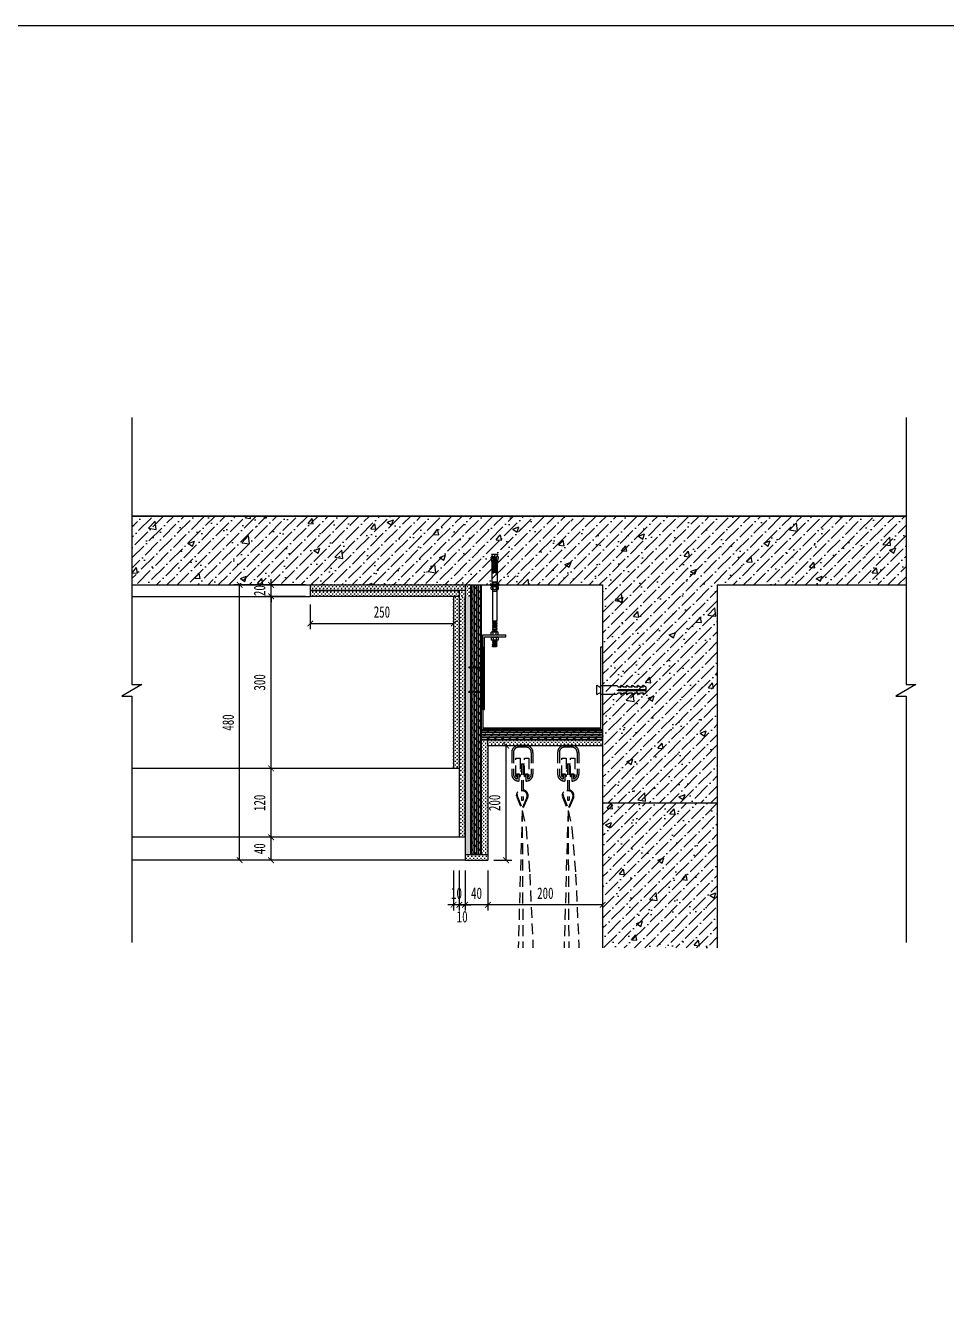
# Model space of a CAD drawing. Header units: millimetres. Extents: x 413534 to 445094, y -245300 to -235817.
# Drawn here: x 419525 to 421132, y -238028 to -235817 of the extents above; entities that cross this region are included whole.
import ezdxf

# ---------------------------------------------------------------- set-up
doc = ezdxf.new("R2010")
doc.units = ezdxf.units.MM
doc.header["$LTSCALE"] = 150
doc.header["$MEASUREMENT"] = 0
doc.linetypes.add('DASHED', pattern=[19.05, 12.7, -6.35])
doc.linetypes.add('DASHEDX2', pattern=[38.1, 25.4, -12.7])
doc.layers.get('Defpoints').update_dxf_attribs({"color": 6})
for name, color, linetype in [('0-bh(填充)', 251, 'Continuous'), ('4-Fine(立面细线)', 251, 'Continuous'), ('4-Norm(立面正常)', 134, 'Continuous'), ('D-节点填充', 250, 'Continuous'), ('D-造型细线', 146, 'Continuous'), ('E-楼板、墙体', 6, 'Continuous'), ('E-立面填充', 250, 'Continuous'), ('E-立面活动家具', 22, 'DASHED'), ('E-立面轮廓线', 4, 'Continuous'), ('E-立面造型线', 3, 'Continuous'), ('E-顶面轮廓线', 4, 'Continuous')]:
    doc.layers.add(name, color=color, linetype=linetype)
doc.layers.add('DEFPOINTS(视图框)', color=250, linetype='Continuous', plot=False)
doc.styles.add('DIM', font='', dxfattribs={"width": 0.7})
doc.styles.get('DIM').set_extended_font_data('SimSun')
doc.dimstyles.new('10', dxfattribs={"dimscale": 10, "dimtxt": 2, "dimasz": 1, "dimexe": 1, "dimexo": 1, "dimgap": 1, "dimtad": 1, "dimdec": 0, "dimzin": 0, "dimdsep": 46, "dimtxsty": 'DIM', "dimblk": 'ARCHTICK', "dimcen": 0, "dimclrd": 5, "dimclre": 5, "dimclrt": 35, "dimadec": 0, "dimazin": 0, "dimtfac": 0.5, "dimtdec": 0, "dimtix": 1, "dimtmove": 2, "dimatfit": 2, "dimldrblk": 'A', "dimfxl": 0, "dimtolj": 1, "dimtzin": 0, "dimlwd": -1, "dimlwe": -1, "dimarcsym": 0})

# ---------------------------------------------------------------- blocks, each defined once
blk = doc.blocks.new('BZ')
at = {"layer": 'E-立面造型线', "color": 146}
for p, q in [((0, 915.2), (0, 449.8)), ((17.3, 449.8), (-17.7, 429.2)), ((0, 449.8), (17.3, 449.8)), ((-17.7, 429.2), (0, 429.2)), ((0, 429.2), (0, 0))]:
    blk.add_line(p, q, dxfattribs=at)
blk = doc.blocks.new('*U90')
at = {"layer": 'D-节点填充'}
h = blk.add_hatch(dxfattribs=at)
h.set_pattern_fill('CORK', color=256, scale=25)
h.set_pattern_definition([(360, (365.228, 9), (8e-16, 3.125), []), (135, (366.7905, 7.4375), (-6.25, -6.25), [4.41942, -4.41942]), (135, (367.572, 7.4375), (-6.25, -6.25), [4.41942, -4.41942]), (135, (368.353, 7.4375), (-6.25, -6.25), [4.41942, -4.41942])])
h.paths.add_polyline_path([(0, 18), (0, 0), (470, 0), (470, 18)])
blk.add_lwpolyline([(0, 18), (0, 0), (470, 0), (470, 18)], close=True)
blk = doc.blocks.new('dfgd')
at = {"layer": '0-bh(填充)', "color": 250}
for p, q in [((-12335.2, 1683.4), (-12333.4, 1684)), ((-12335.2, 1682.3), (-12333.5, 1682.9)), ((-12335.2, 1681.1), (-12333.5, 1681.7)), ((-12335.2, 1679.9), (-12333.5, 1680.5)), ((-12335.1, 1685.7), (-12333.6, 1686.3)), ((-12335.1, 1684.6), (-12333.5, 1685.2)), ((-12335, 1686.8), (-12333.7, 1687.3)), ((-12334.9, 1687.9), (-12333.8, 1688.3)), ((-12334.9, 1683), (-12333.7, 1683.4)), ((-12334.9, 1681.8), (-12333.8, 1682.2)), ((-12334.9, 1680.6), (-12333.8, 1681)), ((-12334.8, 1688.9), (-12333.9, 1689.3)), ((-12334.8, 1686.4), (-12333.8, 1686.7)), ((-12334.8, 1685.3), (-12333.8, 1685.6)), ((-12334.8, 1684.1), (-12333.8, 1684.5)), ((-12334.7, 1688.5), (-12334, 1688.7)), ((-12334.7, 1687.4), (-12333.9, 1687.7)), ((-12335.2, 1678.8), (-12333.5, 1679.4)), ((-12335.2, 1677.5), (-12333.7, 1678)), ((-12335.1, 1673.4), (-12333.7, 1673.9)), ((-12335, 1676.9), (-12334, 1677.3)), ((-12335, 1675.8), (-12333.7, 1676.2)), ((-12335, 1674.6), (-12333.7, 1675)), ((-12335, 1672.3), (-12333.7, 1672.7)), ((-12334.9, 1679.4), (-12333.8, 1679.8)), ((-12334.9, 1678.3), (-12333.8, 1678.7)), ((-12334.9, 1676.4), (-12333.7, 1676.8)), ((-12334.9, 1675.2), (-12333.7, 1675.6)), ((-12334.9, 1674.1), (-12333.7, 1674.5)), ((-12334.9, 1672.9), (-12333.7, 1673.3)), ((-12334.3, 1671.9), (-12333.7, 1672.2))]:
    blk.add_line(p, q, dxfattribs=at)
at = {"layer": '4-Fine(立面细线)', "color": 251}
for p, q in [((-12335.2, 1671.6), (-12333.4, 1671.6)), ((-12333.4, 1671.6), (-12335.2, 1671.6)), ((-12333.4, 1671.6), (-12332.6, 1670.7))]:
    blk.add_line(p, q, dxfattribs=at)
for points in [[(-12335.2, 1684.6), (-12335.2, 1684.6), (-12334.9, 1685.3), (-12335.2, 1685.7), (-12334.9, 1686.4), (-12335.2, 1686.9), (-12334.9, 1687.6), (-12335.2, 1688.1), (-12334.9, 1688.8), (-12335.2, 1689.3), (-12334.8, 1689.9), (-12335.1, 1690.4), (-12334.8, 1691.1), (-12335, 1691.5), (-12334.8, 1692.2), (-12334.9, 1692.6), (-12334.7, 1693.2), (-12334.9, 1693.7), (-12334.6, 1694.3), (-12334.8, 1694.8), (-12334.3, 1695.7), (-12333.9, 1695.1), (-12334, 1694.6), (-12333.8, 1694.1), (-12333.9, 1693.5), (-12333.7, 1693.1), (-12333.8, 1692.5), (-12333.6, 1692.1), (-12333.8, 1691.5), (-12333.5, 1691), (-12333.8, 1690.3), (-12333.4, 1689.9), (-12333.7, 1689.2), (-12333.4, 1688.7), (-12333.7, 1688), (-12333.4, 1687.5), (-12333.7, 1686.8), (-12333.4, 1686.4), (-12333.7, 1685.7), (-12333.4, 1685.2), (-12333.7, 1684.5)], [(-12335.2, 1684.6), (-12334.8, 1684.1), (-12335.2, 1683.5)], [(-12335.2, 1683.4), (-12334.9, 1683), (-12335.2, 1682.3), (-12334.9, 1681.8), (-12335.2, 1681.1)], [(-12335.2, 1681.1), (-12334.9, 1680.6), (-12335.2, 1679.9), (-12334.9, 1679.4), (-12335.2, 1678.8)], [(-12333.7, 1683.4), (-12333.5, 1682.9), (-12333.8, 1682.2), (-12333.5, 1681.7), (-12333.8, 1681)], [(-12333.8, 1681), (-12333.5, 1680.5), (-12333.8, 1679.9), (-12333.5, 1679.4), (-12333.8, 1678.7)], [(-12333.7, 1684.5), (-12333.4, 1684), (-12333.7, 1683.4)], [(-12333.4, 1671.6), (-12333.4, 1671.6), (-12332.6, 1670.7), (-12336.1, 1670.7), (-12335.2, 1671.6)], [(-12335.2, 1678.8), (-12335, 1678.3), (-12335.3, 1677.6), (-12335, 1677.1), (-12335.3, 1676.4)], [(-12335.3, 1674.1), (-12335, 1674.8), (-12335.3, 1675.2), (-12335, 1675.9), (-12335.3, 1676.4)], [(-12335.3, 1674.1), (-12335, 1673.6), (-12335.3, 1672.9), (-12335, 1672.4), (-12335.2, 1671.9), (-12335.2, 1671.6)], [(-12333.8, 1678.7), (-12333.5, 1678.2), (-12333.8, 1677.5), (-12333.5, 1677), (-12333.8, 1676.3)], [(-12333.8, 1676.3), (-12333.5, 1675.8), (-12333.8, 1675.2), (-12333.5, 1674.7), (-12333.8, 1674)], [(-12333.8, 1674), (-12333.5, 1673.5), (-12333.8, 1672.8), (-12333.5, 1672.3), (-12333.4, 1672)], [(-12333.4, 1671.6), (-12333.4, 1672)]]:
    blk.add_lwpolyline(points, dxfattribs=at)
blk = doc.blocks.new('g434t')
at = {"layer": '4-Fine(立面细线)', "color": 251, "linetype": 'DASHEDX2', "ltscale": 0.02}
for p, q in [((2366.1, 1133.6), (2366.1, 1119.6)), ((2366.1, 1133.6), (2371.1, 1130.6)), ((2371.1, 1134.6), (2371.1, 1130.6)), ((2441.5, 1134.6), (2436.8, 1134.6)), ((2366.1, 1119.6), (2371.1, 1122.6)), ((2406.1, 1130.6), (2371.1, 1130.6)), ((2406.1, 1128.6), (2371.1, 1128.6)), ((2371.1, 1128.6), (2371.1, 1124.6)), ((2371.1, 1124.6), (2406.1, 1124.6)), ((2371.1, 1122.6), (2406.1, 1122.6)), ((2371.1, 1122.6), (2371.1, 1118.6)), ((2426.1, 1132.6), (2381.1, 1132.6)), ((2381.1, 1120.6), (2426.1, 1120.6)), ((2406.1, 1128.6), (2406.1, 1130.6)), ((2406.1, 1122.6), (2406.1, 1124.6)), ((2426.1, 1120.6), (2426.1, 1132.6)), ((2436.1, 1132.6), (2435.1, 1132)), ((2436.1, 1120.6), (2435.1, 1121.2)), ((2441.4, 1130.6), (2436.8, 1130.6)), ((2436.8, 1122.6), (2441.5, 1122.6)), ((2441.4, 1118.6), (2436.8, 1118.6)), ((2442.1, 1132.6), (2443.1, 1131.6)), ((2442.1, 1120.6), (2443.1, 1121.6)), ((2446.1, 1131.6), (2443.1, 1131.6)), ((2443.1, 1131.6), (2443.1, 1121.6)), ((2443.1, 1121.6), (2446.1, 1121.6)), ((2447.1, 1130.6), (2446.1, 1131.6)), ((2446.1, 1121.6), (2446.1, 1131.6)), ((2447.1, 1122.6), (2446.1, 1121.6)), ((2447.1, 1130.6), (2447.1, 1122.6))]:
    blk.add_line(p, q, dxfattribs=at)
for points in [[(2431.1, 1116.6), (2433.1, 1116.6), (2433.1, 1136.6), (2431.1, 1136.6)], [(2431.1, 1121.6), (2431.1, 1131.6), (2426.1, 1131.6), (2426.1, 1121.6)], [(2433.1, 1120.6), (2435.1, 1120.6), (2435.1, 1132.6), (2433.1, 1132.6)]]:
    blk.add_lwpolyline(points, close=True, dxfattribs=at)
for centre, radius, start, end in [((2405.9, 1282.3), 151.7, 256.7643, 260.6158), ((2439.5, 1132.7), 3.34, 144.3427, 217.9547), ((2438.8, 1132.7), 3.34, 322.0453, 35.6573), ((2405.9, 970.9), 151.7, 99.3842, 103.2357), ((2448.4, 1126.5), 12.2, 160.3368, 198.504), ((2439.5, 1120.7), 3.34, 144.3427, 217.9547), ((2429.9, 1126.5), 12.2, 341.496, 19.6632), ((2438.8, 1120.7), 3.34, 322.0453, 35.6573)]:
    blk.add_arc(centre, radius, start, end, dxfattribs=at)
blk = doc.blocks.new('SDSDGG')
at = {"color": 134}
blk.add_line((157317, -129996.9), (157325, -129996.9), dxfattribs=at)
blk.add_lwpolyline([(157300.3, -130151.3), (157303.3, -130151.3), (157303.3, -130024.3), (157340.3, -130024.3)], dxfattribs=at)
at = {"layer": '4-Fine(立面细线)', "color": 134}
for p, q in [((157327, -130016.3), (157315, -130016.3)), ((157315, -130021.3), (157315, -130016.3)), ((157327, -130021.3), (157327, -130016.3)), ((157315, -130025.3), (157315, -130030.3)), ((157327, -130025.3), (157327, -130030.3))]:
    blk.add_line(p, q, dxfattribs=at)
at = {"layer": '4-Fine(立面细线)', "color": 251}
for p, q in [((157317.5, -129996.9), (157317, -129997)), ((157325, -129999), (157317, -129999.6)), ((157325, -130001.6), (157317, -130002.3)), ((157325, -130004.3), (157317, -130005)), ((157318.5, -130004.8), (157317, -130005)), ((157325, -130007), (157317, -130007.6)), ((157325, -130009.6), (157317, -130010.3)), ((157325, -130012.3), (157317, -130013)), ((157325, -130015), (157317, -130015.6)), ((157317.6, -129998.2), (157324.3, -129997.7)), ((157317.6, -130000.9), (157324.3, -130000.4)), ((157317.6, -130003.6), (157324.3, -130003)), ((157317.6, -130006.2), (157324.3, -130005.7)), ((157317.6, -130008.9), (157324.3, -130008.4)), ((157317.6, -130011.6), (157324.3, -130011)), ((157317.6, -130014.2), (157324.3, -130013.7)), ((157318.5, -130030.3), (157317, -130030.4)), ((157325, -130032.4), (157317, -130033.1)), ((157325, -130035.1), (157317, -130035.7)), ((157325, -130037.7), (157317, -130038.4)), ((157325, -130040.4), (157317, -130041.1)), ((157317.6, -130031.7), (157324.3, -130031.1)), ((157317.6, -130034.4), (157324.3, -130033.8)), ((157317.6, -130037), (157324.3, -130036.5)), ((157317.6, -130039.7), (157324.3, -130039.1))]:
    blk.add_line(p, q, dxfattribs=at)
at = {"layer": '4-Norm(立面正常)', "color": 134}
for p, q in [((157317, -129933), (157317, -129996.9)), ((157325, -129933), (157325, -129996.9)), ((157318.5, -130021.3), (157318.5, -130016.3)), ((157323.5, -130021.3), (157323.5, -130016.3)), ((157300.3, -130151.3), (157300.3, -130021.3)), ((157300.3, -130021.3), (157340.3, -130021.3)), ((157314, -130025.3), (157314, -130024.3)), ((157314, -130025.3), (157328, -130025.3)), ((157327, -130030.3), (157315, -130030.3)), ((157318.5, -130025.3), (157318.5, -130030.3)), ((157323.5, -130025.3), (157323.5, -130030.3)), ((157328, -130025.3), (157328, -130024.3)), ((157340.3, -130024.3), (157340.3, -130021.3)), ((157324.4, -130041.7), (157317.3, -130041.7))]:
    blk.add_line(p, q, dxfattribs=at)
for points in [[(157317, -129996.9), (157317, -129997), (157317.6, -129998.2), (157317, -129999.6), (157317.6, -130000.9), (157317, -130002.3), (157317.6, -130003.6), (157317, -130005), (157317.6, -130006.2), (157317, -130007.6), (157317.6, -130008.9), (157317, -130010.3), (157317.6, -130011.6), (157317, -130013), (157317.6, -130014.2), (157317, -130015.6), (157317.3, -130016.3)], [(157324.7, -129996.9), (157324.3, -129997.7), (157325, -129999), (157324.3, -130000.4), (157325, -130001.6), (157324.3, -130003), (157325, -130004.3), (157324.3, -130005.7), (157325, -130007), (157324.3, -130008.4), (157325, -130009.6), (157324.3, -130011), (157325, -130012.3), (157324.3, -130013.7), (157325, -130015), (157324.4, -130016.3)], [(157317, -130030.3), (157317, -130030.4), (157317.6, -130031.7), (157317, -130033.1), (157317.6, -130034.4), (157317, -130035.7), (157317.6, -130037), (157317, -130038.4), (157317.6, -130039.7), (157317, -130041.1), (157317.3, -130041.7)], [(157317.3, -130041.7), (157317, -130041.1), (157317.6, -130039.7), (157317, -130038.4), (157317.3, -130037.7)], [(157324.7, -130030.3), (157324.3, -130031.1), (157325, -130032.4), (157324.3, -130033.8), (157325, -130035.1), (157324.3, -130036.5), (157325, -130037.7), (157324.3, -130039.1), (157325, -130040.4), (157324.4, -130041.7)], [(157325, -130037.7), (157324.3, -130039.1), (157325, -130040.4), (157324.4, -130041.7)]]:
    blk.add_lwpolyline(points, dxfattribs=at)
at = {"layer": '4-Fine(立面细线)', "color": 1, "xscale": 0.8, "yscale": 0.8, "zscale": 0.8, "rotation": 270}
blk.add_blockref('g434t', (156419.7, -127988.1), dxfattribs=at)
blk = doc.blocks.new('A$C43B65ECE')
at = {"layer": '4-Fine(立面细线)', "color": 251}
for p, q in [((0, 13.1), (0, 2.9)), ((0, 6), (0, 10)), ((48.5, 9), (0, 9)), ((48.5, 7), (0, 7)), ((50.7, 15.5), (48.5, 13.1)), ((50.7, 0.5), (48.5, 2.9)), ((78.5, 15.5), (50.7, 15.5)), ((78.5, 0.5), (50.7, 0.5)), ((81.5, 13.8), (78.5, 12.5)), ((81.5, 2.2), (78.5, 3.5)), ((85.5, 16), (81.5, 13.8)), ((85.5, 0), (81.5, 2.2)), ((85.5, 0), (85.5, 16))]:
    blk.add_line(p, q, dxfattribs=at)
for points in [[(9.7, 13.1), (4.4, 13.1), (5.2, 15.3), (4.9, 15.9), (4.1, 16), (0, 13.1)], [(9.7, 2.9), (4.4, 2.9), (5.2, 0.7), (4.9, 0.1), (4.1, 0), (0, 2.9)], [(19.4, 13.1), (14.1, 13.1), (14.9, 15.3), (14.6, 15.9), (13.8, 16), (9.7, 13.1)], [(19.4, 2.9), (14.1, 2.9), (14.9, 0.7), (14.6, 0.1), (13.8, 0), (9.7, 2.9)], [(29.1, 13.1), (23.8, 13.1), (24.6, 15.3), (24.3, 15.9), (23.5, 16), (19.4, 13.1)], [(29.1, 2.9), (23.8, 2.9), (24.6, 0.7), (24.3, 0.1), (23.5, 0), (19.4, 2.9)], [(38.8, 13.1), (33.5, 13.1), (34.3, 15.3), (34, 15.9), (33.2, 16), (29.1, 13.1)], [(38.8, 2.9), (33.5, 2.9), (34.3, 0.7), (34, 0.1), (33.2, 0), (29.1, 2.9)], [(48.5, 13.1), (43.2, 13.1), (44, 15.3), (43.7, 15.9), (42.9, 16), (38.8, 13.1)], [(48.5, 2.9), (43.2, 2.9), (44, 0.7), (43.7, 0.1), (42.9, 0), (38.8, 2.9)]]:
    blk.add_lwpolyline(points, dxfattribs=at)
blk = doc.blocks.new('*U101')
at = {"layer": 'D-节点填充'}
h = blk.add_hatch(dxfattribs=at)
h.set_pattern_fill('CORK', color=256, scale=25)
h.set_pattern_definition([(360, (107.228, 9), (8e-16, 3.125), []), (135, (108.7905, 7.4375), (-6.25, -6.25), [4.4194, -4.4194]), (135, (109.572, 7.4375), (-6.25, -6.25), [4.4194, -4.4194]), (135, (110.353, 7.4375), (-6.25, -6.25), [4.4194, -4.4194])])
h.paths.add_polyline_path([(0, 18), (0, 0), (212, 0), (212, 18)])
blk.add_lwpolyline([(0, 18), (0, 0), (212, 0), (212, 18)], close=True)
blk = doc.blocks.new('_ARCHTICK')
at = {"color": 0, "linetype": 'ByBlock', "const_width": 0.15}
blk.add_lwpolyline([(-0.5, -0.5), (0.5, 0.5)], dxfattribs=at)
blk = doc.blocks.new('*D127')
at = {"color": 5}
for p, q in [((420331.7, -237289.8), (420331.7, -237359.8)), ((420531.7, -237289.8), (420531.7, -237359.8)), ((420531.7, -237349.8), (420331.7, -237349.8))]:
    blk.add_line(p, q, dxfattribs=at)
at = {"layer": 'Defpoints', "color": 0}
for p in [(420331.7, -237227.2), (420531.7, -237227.2), (420331.7, -237349.8)]:
    blk.add_point(p, dxfattribs=at)
at = {"color": 5, "xscale": 10, "yscale": 10, "zscale": 10, "rotation": 180}
blk.add_blockref('_ARCHTICK', (420331.7, -237349.8), dxfattribs=at)
at = {"color": 5, "xscale": 10, "yscale": 10, "zscale": 10}
blk.add_blockref('_ARCHTICK', (420531.7, -237349.8), dxfattribs=at)
at = {"color": 35, "insert": (420431.7, -237329.8), "char_height": 20, "attachment_point": 5, "style": 'DIM'}
blk.add_mtext('\\A1;200', dxfattribs=at)
blk = doc.blocks.new('A')
at = {"color": 1}
for p, q in [((-0.37, 0), (-2.13, 0)), ((-1.44, 1.15), (-1.09, 1.44)), ((-1.44, 1.15), (-0.37, 0)), ((-1.44, -1.15), (-0.37, 0)), ((-1.09, 1.44), (0, 0)), ((-1.09, -1.44), (0, 0)), ((-1.44, -1.15), (-1.09, -1.44))]:
    blk.add_line(p, q, dxfattribs=at)
for points in [[(-1.44, 1.15), (-1.09, 1.44), (-0.37, 0), (0, 0)], [(-1.44, -1.15), (-1.09, -1.44), (-0.37, 0), (0, 0)]]:
    blk.add_solid(points, dxfattribs=at)
blk = doc.blocks.new('*D128')
at = {"color": 5}
for p, q in [((420291.7, -237289.8), (420291.7, -237359.8)), ((420331.7, -237289.8), (420331.7, -237359.8)), ((420331.7, -237349.8), (420291.7, -237349.8))]:
    blk.add_line(p, q, dxfattribs=at)
at = {"layer": 'Defpoints', "color": 0}
for p in [(420331.7, -237227.2), (420291.7, -237272.1), (420291.7, -237349.8)]:
    blk.add_point(p, dxfattribs=at)
at = {"color": 5, "xscale": 10, "yscale": 10, "zscale": 10, "rotation": 180}
blk.add_blockref('_ARCHTICK', (420291.7, -237349.8), dxfattribs=at)
at = {"color": 5, "xscale": 10, "yscale": 10, "zscale": 10}
blk.add_blockref('_ARCHTICK', (420331.7, -237349.8), dxfattribs=at)
at = {"color": 35, "insert": (420311.7, -237329.8), "char_height": 20, "attachment_point": 5, "style": 'DIM'}
blk.add_mtext('\\A1;40', dxfattribs=at)
blk = doc.blocks.new('*D129')
at = {"color": 5}
for p, q in [((420281.7, -237289.8), (420281.7, -237359.8)), ((420291.7, -237289.8), (420291.7, -237359.8)), ((420281.7, -237349.8), (420271.7, -237349.8)), ((420291.7, -237349.8), (420281.7, -237349.8)), ((420291.7, -237349.8), (420301.7, -237349.8))]:
    blk.add_line(p, q, dxfattribs=at)
at = {"layer": 'Defpoints', "color": 0}
for p in [(420281.7, -237232.1), (420291.7, -237272.1), (420281.7, -237349.8)]:
    blk.add_point(p, dxfattribs=at)
at = {"color": 5, "xscale": 10, "yscale": 10, "zscale": 10}
blk.add_blockref('_ARCHTICK', (420281.7, -237349.8), dxfattribs=at)
at = {"color": 5, "xscale": 10, "yscale": 10, "zscale": 10, "rotation": 180}
blk.add_blockref('_ARCHTICK', (420291.7, -237349.8), dxfattribs=at)
at = {"color": 35, "insert": (420286.7, -237370.7), "char_height": 20, "attachment_point": 5, "style": 'DIM'}
blk.add_mtext('\\A1;10', dxfattribs=at)
blk = doc.blocks.new('*D130')
at = {"color": 5}
for p, q in [((420271.7, -237289.8), (420271.7, -237359.8)), ((420281.7, -237289.8), (420281.7, -237359.8)), ((420271.7, -237349.8), (420261.7, -237349.8)), ((420281.7, -237349.8), (420271.7, -237349.8)), ((420281.7, -237349.8), (420291.7, -237349.8))]:
    blk.add_line(p, q, dxfattribs=at)
at = {"layer": 'Defpoints', "color": 0}
for p in [(420271.7, -237112.1), (420281.7, -237232.1), (420271.7, -237349.8)]:
    blk.add_point(p, dxfattribs=at)
at = {"color": 5, "xscale": 10, "yscale": 10, "zscale": 10}
blk.add_blockref('_ARCHTICK', (420271.7, -237349.8), dxfattribs=at)
at = {"color": 5, "xscale": 10, "yscale": 10, "zscale": 10, "rotation": 180}
blk.add_blockref('_ARCHTICK', (420281.7, -237349.8), dxfattribs=at)
at = {"color": 35, "insert": (420276.7, -237329.8), "char_height": 20, "attachment_point": 5, "style": 'DIM'}
blk.add_mtext('\\A1;10', dxfattribs=at)
blk = doc.blocks.new('*D131')
at = {"color": 5}
for p, q in [((420013.5, -237232.1), (419943.5, -237232.1)), ((419953.5, -237272.1), (419953.5, -237232.1)), ((420013.5, -237272.1), (419943.5, -237272.1))]:
    blk.add_line(p, q, dxfattribs=at)
at = {"layer": 'Defpoints', "color": 0}
for p in [(419953.5, -237232.1), (420077.5, -237232.1), (420077.5, -237272.1)]:
    blk.add_point(p, dxfattribs=at)
at = {"color": 5, "xscale": 10, "yscale": 10, "zscale": 10}
for p, rotation in [((419953.5, -237232.1), 90), ((419953.5, -237272.1), 270)]:
    blk.add_blockref('_ARCHTICK', p, dxfattribs=dict(at, rotation=rotation))
at = {"color": 35, "insert": (419933.5, -237252.1), "char_height": 20, "attachment_point": 5, "rotation": 90, "style": 'DIM'}
blk.add_mtext('\\A1;40', dxfattribs=at)
blk = doc.blocks.new('*D132')
at = {"color": 5}
for p, q in [((420013.5, -237112.1), (419943.5, -237112.1)), ((419953.5, -237232.1), (419953.5, -237112.1)), ((420013.5, -237232.1), (419943.5, -237232.1))]:
    blk.add_line(p, q, dxfattribs=at)
at = {"layer": 'Defpoints', "color": 0}
for p in [(419953.5, -237112.1), (420057.5, -237112.1), (420077.5, -237232.1)]:
    blk.add_point(p, dxfattribs=at)
at = {"color": 5, "xscale": 10, "yscale": 10, "zscale": 10}
for p, rotation in [((419953.5, -237112.1), 90), ((419953.5, -237232.1), 270)]:
    blk.add_blockref('_ARCHTICK', p, dxfattribs=dict(at, rotation=rotation))
at = {"color": 35, "insert": (419933.5, -237172.1), "char_height": 20, "attachment_point": 5, "rotation": 90, "style": 'DIM'}
blk.add_mtext('\\A1;120', dxfattribs=at)
blk = doc.blocks.new('*D133')
at = {"color": 5}
for p, q in [((420013.5, -236812.1), (419943.5, -236812.1)), ((419953.5, -237112.1), (419953.5, -236812.1)), ((420013.5, -237112.1), (419943.5, -237112.1))]:
    blk.add_line(p, q, dxfattribs=at)
at = {"layer": 'Defpoints', "color": 0}
for p in [(419953.5, -236812.1), (420057.5, -236812.1), (420057.5, -237112.1)]:
    blk.add_point(p, dxfattribs=at)
at = {"color": 5, "xscale": 10, "yscale": 10, "zscale": 10}
for p, rotation in [((419953.5, -236812.1), 90), ((419953.5, -237112.1), 270)]:
    blk.add_blockref('_ARCHTICK', p, dxfattribs=dict(at, rotation=rotation))
at = {"color": 35, "insert": (419933.5, -236962.1), "char_height": 20, "attachment_point": 5, "rotation": 90, "style": 'DIM'}
blk.add_mtext('\\A1;300', dxfattribs=at)
blk = doc.blocks.new('*D134')
at = {"color": 5}
for p, q in [((420013.5, -236792.1), (419943.5, -236792.1)), ((419953.5, -236792.1), (419953.5, -236782.1)), ((419953.5, -236812.1), (419953.5, -236792.1)), ((420013.5, -236812.1), (419943.5, -236812.1)), ((419953.5, -236812.1), (419953.5, -236822.1))]:
    blk.add_line(p, q, dxfattribs=at)
at = {"layer": 'Defpoints', "color": 0}
for p in [(419953.5, -236792.1), (420046.8, -236792.1), (420057.5, -236812.1)]:
    blk.add_point(p, dxfattribs=at)
at = {"color": 5, "xscale": 10, "yscale": 10, "zscale": 10}
for p, rotation in [((419953.5, -236792.1), 270), ((419953.5, -236812.1), 90)]:
    blk.add_blockref('_ARCHTICK', p, dxfattribs=dict(at, rotation=rotation))
at = {"color": 35, "insert": (419933.5, -236802.1), "char_height": 20, "attachment_point": 5, "rotation": 90, "style": 'DIM'}
blk.add_mtext('\\A1;20', dxfattribs=at)
blk = doc.blocks.new('*D135')
at = {"color": 5}
for p, q in [((419958.6, -236792.1), (419888.6, -236792.1)), ((419898.6, -237272.1), (419898.6, -236792.1)), ((419958.6, -237272.1), (419888.6, -237272.1))]:
    blk.add_line(p, q, dxfattribs=at)
at = {"layer": 'Defpoints', "color": 0}
for p in [(419898.6, -236792.1), (420013.5, -236792.1), (420013.5, -237272.1)]:
    blk.add_point(p, dxfattribs=at)
at = {"color": 5, "xscale": 10, "yscale": 10, "zscale": 10}
for p, rotation in [((419898.6, -236792.1), 90), ((419898.6, -237272.1), 270)]:
    blk.add_blockref('_ARCHTICK', p, dxfattribs=dict(at, rotation=rotation))
at = {"color": 35, "insert": (419878.6, -237032.1), "char_height": 20, "attachment_point": 5, "rotation": 90, "style": 'DIM'}
blk.add_mtext('\\A1;480', dxfattribs=at)
blk = doc.blocks.new('*D136')
at = {"color": 5}
for p, q in [((420341.7, -237072.1), (420373.3, -237072.1)), ((420363.3, -237272.1), (420363.3, -237072.1)), ((420341.7, -237272.1), (420373.3, -237272.1))]:
    blk.add_line(p, q, dxfattribs=at)
at = {"layer": 'Defpoints', "color": 0}
for p in [(420331.7, -237072.1), (420363.3, -237072.1), (420331.7, -237272.1)]:
    blk.add_point(p, dxfattribs=at)
at = {"color": 5, "xscale": 10, "yscale": 10, "zscale": 10}
for p, rotation in [((420363.3, -237072.1), 90), ((420363.3, -237272.1), 270)]:
    blk.add_blockref('_ARCHTICK', p, dxfattribs=dict(at, rotation=rotation))
at = {"color": 35, "insert": (420343.3, -237172.1), "char_height": 20, "attachment_point": 5, "rotation": 90, "style": 'DIM'}
blk.add_mtext('\\A1;200', dxfattribs=at)
blk = doc.blocks.new('*D173')
at = {"color": 5}
for p, q in [((420021.7, -236826), (420021.7, -236869.4)), ((420271.7, -236826), (420271.7, -236869.4)), ((420021.7, -236859.4), (420271.7, -236859.4))]:
    blk.add_line(p, q, dxfattribs=at)
at = {"layer": 'Defpoints', "color": 0}
for p in [(420021.7, -236816), (420271.7, -236816), (420271.7, -236859.4)]:
    blk.add_point(p, dxfattribs=at)
at = {"color": 5, "xscale": 10, "yscale": 10, "zscale": 10, "rotation": 180}
blk.add_blockref('_ARCHTICK', (420021.7, -236859.4), dxfattribs=at)
at = {"color": 5, "xscale": 10, "yscale": 10, "zscale": 10}
blk.add_blockref('_ARCHTICK', (420271.7, -236859.4), dxfattribs=at)
at = {"color": 35, "insert": (420146.7, -236839.4), "char_height": 20, "attachment_point": 5, "style": 'DIM'}
blk.add_mtext('\\A1;250', dxfattribs=at)

msp = doc.modelspace()

# ---------------------------------------------------------------- hatches: boundary and pattern name
at = {"layer": '0-bh(填充)'}
h = msp.add_hatch(dxfattribs=at)
h.set_pattern_fill('CROSS', color=250, scale=2, style=0)
h.set_pattern_definition([(180, (837231.274, 12397.6195), (-3.175, 3.175), [1.5875, -4.7625]), (90, (837230.4803, 12396.8258), (3.175, 3.175), [1.5875, -4.7625])])
h.paths.add_polyline_path([(420021.7, -236792.1), (420301.7, -236792.1), (420301.7, -236802.1), (420021.7, -236802.1)])
h.paths.add_polyline_path([(420021.7, -236802.1), (420301.7, -236802.1), (420301.7, -236812.1), (420021.7, -236812.1)])
h = msp.add_hatch(dxfattribs=at)
h.set_pattern_fill('CROSS', color=250, scale=0.5, style=0)
h.set_pattern_definition([(180, (420291.668, -237122.1418), (-3.175, 3.175), [1.5875, -4.7625]), (90, (420290.8743, -237122.9356), (3.175, 3.175), [1.5875, -4.7625])])
h.paths.add_polyline_path([(420281.7, -237112.1), (420271.7, -237112.1), (420271.7, -236814.1), (420281.7, -236814.1)])
h.paths.add_polyline_path([(420281.7, -236814.1), (420291.7, -236812.1), (420291.7, -236843.1), (420291.1, -237122.1), (420281.7, -237122.1), (420281.7, -237112.1)])
h = msp.add_hatch(dxfattribs=at)
h.set_pattern_fill('CROSS', color=250, scale=0.5, style=0)
h.set_pattern_definition([(180, (420301.668, -236913.2968), (-3.175, 3.175), [1.5875, -4.7625]), (90, (420300.8743, -236914.0905), (3.175, 3.175), [1.5875, -4.7625])])
h.paths.add_polyline_path([(420301.7, -236812.1), (420291.7, -236812.1), (420291.7, -237262.1), (420301.7, -237262.1), (420301.7, -236913.3)])
h = msp.add_hatch(dxfattribs=at)
h.set_pattern_fill('CROSS', color=250, scale=0.5, style=0)
h.set_pattern_definition([(180, (420331.668, -236913.2968), (-3.175, 3.175), [1.5875, -4.7625]), (90, (420330.8743, -236914.0905), (3.175, 3.175), [1.5875, -4.7625])])
h.paths.add_polyline_path([(420331.7, -237062.1), (420319.7, -237062.1), (420319.7, -237262.1), (420331.7, -237262.1)])
h = msp.add_hatch(dxfattribs=at)
h.set_pattern_fill('CROSS', color=250, scale=0.5, angle=90, style=0)
h.set_pattern_definition([(270, (420217.3852, -237069.1374), (-3.175, -3.175), [1.5875, -4.7625]), (180, (420218.179, -237069.931), (-3.175, 3.175), [1.5875, -4.7625])])
h.paths.add_polyline_path([(420331.7, -237062.1), (420331.7, -237072.1), (420531.7, -237072.1), (420531.7, -237062.1)])
h = msp.add_hatch(dxfattribs=at)
h.set_pattern_fill('CROSS', color=250, scale=0.5, style=0)
h.set_pattern_definition([(180, (420291.668, -237232.1418), (-3.175, 3.175), [1.5875, -4.7625]), (90, (420290.8743, -237232.9356), (3.175, 3.175), [1.5875, -4.7625])])
h.paths.add_polyline_path([(420291.7, -237122.1), (420281.7, -237122.1), (420281.7, -237232.1), (420291.7, -237232.1)])
h = msp.add_hatch(dxfattribs=at)
h.set_pattern_fill('CROSS', color=250, scale=2, style=0)
h.set_pattern_definition([(0, (4562.0592, 12397.6195), (3.175, 3.175), [1.5875, -4.7625]), (90, (4562.853, 12396.8258), (-3.175, 3.175), [1.5875, -4.7625])])
h.paths.add_polyline_path([(420331.7, -237272.1), (420331.7, -237262.1), (420291.7, -237262.1), (420291.7, -237272.1)])
at = {"layer": 'D-节点填充'}
h = msp.add_hatch(dxfattribs=at)
h.set_pattern_fill('ANSI36', color=256, scale=8, style=0)
h.set_pattern_definition([(45, (103947.433, -114756.89), (6.7351921, 24.69570433), [31.75, -6.35, 0, -6.35])])
h.paths.add_polyline_path([(421060.8, -236672.1), (421060.8, -236792.1), (420731.7, -236792.1), (420731.7, -237172.1), (420531.7, -237172.1), (420531.7, -236792.1), (419710.7, -236792.1), (419710.7, -236672.1)])
h = msp.add_hatch(dxfattribs=at)
h.set_pattern_fill('AR-CONC', color=256, scale=0.6, style=0)
h.set_pattern_definition([(50, (420430.39, -237172.14), (109.311, -9.563), [11.43, -125.73]), (355, (420430.39, -237172.14), (-21.146, 114.634), [9.144, -100.584]), (100.451, (420439.5, -237172.94), (88.166, 105.07), [9.714, -106.854]), (46.184, (420430.39, -237141.66), (162.647, -25.225), [17.145, -188.595]), (96.636, (420443.94, -237143.76), (142.443, 148.455), [14.57, -160.28]), (351.184, (420430.39, -237141.66), (142.443, 148.455), [13.716, -150.876]), (21, (420445.63, -237149.28), (90.969, -61.359), [11.43, -125.73]), (326, (420445.63, -237149.28), (37.081, 110.513), [9.144, -100.584]), (71.451, (420453.21, -237154.4), (128.05, 49.154), [9.714, -106.854]), (37.5, (420430.39, -237172.14), (1.8532, 50.733), [0, -99.3648, 0, -102.108, 0, -100.965]), (7.5, (420430.39, -237172.14), (40.0918, 60.1083), [0, -58.2168, 0, -97.0788, 0, -38.481]), (327.5, (420396.406, -237172.14), (81.3544, -3.4372), [0, -38.1, 0, -118.872, 0, -157.734]), (317.5, (420381.166, -237172.14), (88.8775, 15.256), [0, -49.53, 0, -78.943, 0, -112.014])])
h.paths.add_polyline_path([(421060.8, -236672.1), (421060.8, -236792.1), (420731.7, -236792.1), (420731.7, -237425), (420531.7, -237425), (420531.7, -236792.1), (419710.7, -236792.1), (419710.7, -236672.1)])
h = msp.add_hatch(dxfattribs=at)
h.set_pattern_fill('ANSI36', color=256, scale=8, style=0)
h.set_pattern_definition([(45, (111377.325, -109404.291), (6.7351921, 24.69570433), [31.75, -6.35, 0, -6.35])])
h.paths.add_polyline_path([(420531.7, -237425), (420731.7, -237425), (420731.7, -237172.1), (420531.7, -237172.1)])

# ---------------------------------------------------------------- linework, layer by layer
at = {"layer": 'D-造型细线', "color": 44}
for p, q in [((420291.7, -236792.1), (420291.7, -237232.1)), ((420301.7, -236792.1), (420301.7, -237262.1)), ((420319.7, -237062.1), (420319.7, -236792.1)), ((420291.7, -236802.1), (420021.7, -236802.1)), ((420021.7, -236802.1), (420281.7, -236802.1)), ((420291.7, -236802.1), (420021.7, -236802.1)), ((420281.7, -236802.1), (420281.7, -237112.1)), ((420281.7, -236814.1), (420281.7, -237112.1)), ((420291.7, -237232.1), (420291.7, -236812.1)), ((420319.7, -237062.1), (420531.7, -237062.1)), ((420319.7, -237062.1), (420319.7, -237262.1)), ((420331.7, -237072.1), (420331.7, -237062.1)), ((420291.7, -237262.1), (420331.7, -237262.1))]:
    msp.add_line(p, q, dxfattribs=at)
at = {"layer": 'DEFPOINTS(视图框)', "color": 1}
msp.add_lwpolyline([(413534.3, -235816.6), (423272.5, -235816.6), (423272.5, -240239), (413534.3, -240239)], close=True, dxfattribs=at)
at = {"layer": 'E-楼板、墙体'}
for p, q in [((419710.7, -236672.1), (421060.8, -236672.1)), ((419710.7, -236792.1), (420531.7, -236792.1)), ((420531.7, -236792.1), (420531.7, -237425)), ((420731.7, -236792.1), (420731.7, -237425)), ((420731.7, -236792.1), (421060.8, -236792.1)), ((420531.7, -237172.1), (420731.7, -237172.1))]:
    msp.add_line(p, q, dxfattribs=at)
at = {"layer": 'E-立面填充', "ltscale": 0.15}
msp.add_lwpolyline([(421060.8, -236672.1), (419710.7, -236672.1)], dxfattribs=at)
at = {"layer": 'E-立面活动家具', "color": 251, "linetype": 'DASHED', "ltscale": 0.01}
for p, q in [((420373.2, -237084.1), (420373.2, -237122.1)), ((420376.2, -237084.1), (420376.2, -237122.1)), ((420398.2, -237072.1), (420385.2, -237072.1)), ((420398.2, -237075.1), (420385.2, -237075.1)), ((420407.2, -237084.1), (420407.2, -237122.1)), ((420410.2, -237084.1), (420410.2, -237122.1)), ((420453.2, -237084.1), (420453.2, -237122.1)), ((420456.2, -237084.1), (420456.2, -237122.1)), ((420478.2, -237072.1), (420465.2, -237072.1)), ((420478.2, -237075.1), (420465.2, -237075.1)), ((420487.2, -237084.1), (420487.2, -237122.1)), ((420490.2, -237084.1), (420490.2, -237122.1)), ((420380.4, -237125.9), (420380.4, -237094.2)), ((420380.4, -237094.2), (420387.9, -237094.2)), ((420387.9, -237094.2), (420387.9, -237125.9)), ((420387.9, -237104), (420395.4, -237104)), ((420390.2, -237104), (420390.2, -237167.6)), ((420393.2, -237104), (420393.2, -237167.6)), ((420395.4, -237125.9), (420395.4, -237094.2)), ((420395.4, -237094.2), (420402.9, -237094.2)), ((420402.9, -237094.2), (420402.9, -237125.9)), ((420460.4, -237125.9), (420460.4, -237094.2)), ((420460.4, -237094.2), (420467.9, -237094.2)), ((420467.9, -237094.2), (420467.9, -237125.9)), ((420467.9, -237104), (420475.4, -237104)), ((420470.2, -237104), (420470.2, -237167.6)), ((420473.2, -237104), (420473.2, -237167.6)), ((420475.4, -237125.9), (420475.4, -237094.2)), ((420475.4, -237094.2), (420482.9, -237094.2)), ((420482.9, -237094.2), (420482.9, -237125.9)), ((420380.4, -237125.9), (420382, -237125.9)), ((420382, -237121.6), (420382, -237125.9)), ((420382, -237121.6), (420386.3, -237121.6)), ((420382.7, -237122.1), (420382.7, -237130.8)), ((420382.7, -237122.1), (420385.7, -237122.1)), ((420385.7, -237122.1), (420385.7, -237134.1)), ((420386.3, -237121.6), (420386.3, -237125.9)), ((420386.3, -237125.9), (420387.9, -237125.9)), ((420387.9, -237116), (420390.2, -237116)), ((420393.2, -237116), (420395.4, -237116)), ((420395.4, -237125.9), (420397, -237125.9)), ((420397, -237121.6), (420397, -237125.9)), ((420397, -237121.6), (420401.3, -237121.6)), ((420397.7, -237122.1), (420397.7, -237134.1)), ((420397.7, -237122.1), (420400.7, -237122.1)), ((420400.7, -237122.1), (420400.7, -237130.8)), ((420401.3, -237121.6), (420401.3, -237125.9)), ((420401.3, -237125.9), (420402.9, -237125.9)), ((420460.4, -237125.9), (420462, -237125.9)), ((420462, -237121.6), (420462, -237125.9)), ((420462, -237121.6), (420466.3, -237121.6)), ((420462.7, -237122.1), (420462.7, -237130.8)), ((420462.7, -237122.1), (420465.7, -237122.1)), ((420465.7, -237122.1), (420465.7, -237134.1)), ((420466.3, -237121.6), (420466.3, -237125.9)), ((420466.3, -237125.9), (420467.9, -237125.9)), ((420467.9, -237116), (420470.2, -237116)), ((420473.2, -237116), (420475.4, -237116)), ((420475.4, -237125.9), (420477, -237125.9)), ((420477, -237121.6), (420477, -237125.9)), ((420477, -237121.6), (420481.3, -237121.6)), ((420477.7, -237122.1), (420477.7, -237134.1)), ((420477.7, -237122.1), (420480.7, -237122.1)), ((420480.7, -237122.1), (420480.7, -237130.8)), ((420481.3, -237121.6), (420481.3, -237125.9)), ((420481.3, -237125.9), (420482.9, -237125.9)), ((420385.7, -237134.1), (420385.2, -237134.1)), ((420398.2, -237134.1), (420397.7, -237134.1)), ((420465.7, -237134.1), (420465.2, -237134.1)), ((420478.2, -237134.1), (420477.7, -237134.1)), ((420381.2, -237160.3), (420391.3, -237185.4)), ((420382.6, -237159.8), (420391.4, -237181.5)), ((420390.2, -237167.6), (420393.2, -237167.6)), ((420400.9, -237163.6), (420391.3, -237185.4)), ((420399.5, -237163), (420391.4, -237181.5)), ((420461.2, -237160.3), (420471.3, -237185.4)), ((420462.6, -237159.8), (420471.4, -237181.5)), ((420470.2, -237167.6), (420473.2, -237167.6)), ((420480.9, -237163.6), (420471.3, -237185.4)), ((420479.5, -237163), (420471.4, -237181.5)), ((420391.3, -237185.4), (420384.4, -237425)), ((420391.3, -237185.4), (420398.2, -237216.3)), ((420471.3, -237185.4), (420464.4, -237425)), ((420471.3, -237185.4), (420478.2, -237216.3)), ((420398.2, -237216.3), (420404.5, -237296.6)), ((420478.2, -237216.3), (420484.5, -237296.6)), ((420404.5, -237296.6), (420410.1, -237419.1)), ((420484.5, -237296.6), (420490.1, -237419.1)), ((420410.1, -237419.1), (420410, -237425)), ((420490.1, -237419.1), (420490, -237425))]:
    msp.add_line(p, q, dxfattribs=at)
for points in [[(420391.3, -237185.4), (420392.6, -237425)], [(420471.3, -237185.4), (420472.6, -237425)]]:
    msp.add_lwpolyline(points, dxfattribs=at)
for centre, radius, start, end in [((420385.2, -237084.1), 12, 90, 180), ((420385.2, -237084.1), 9, 90, 180), ((420398.2, -237084.1), 12, 0, 90), ((420398.2, -237084.1), 9, 0, 90), ((420465.2, -237084.1), 12, 90, 180), ((420465.2, -237084.1), 9, 90, 180), ((420478.2, -237084.1), 12, 0, 90), ((420478.2, -237084.1), 9, 0, 90), ((420385.2, -237122.1), 12, 180, 270), ((420385.2, -237122.1), 9, 180, 253.8724), ((420398.2, -237122.1), 12, 270, 0), ((420398.2, -237122.1), 9, 286.1276, 0), ((420465.2, -237122.1), 12, 180, 270), ((420465.2, -237122.1), 9, 180, 253.8724), ((420478.2, -237122.1), 12, 270, 0), ((420478.2, -237122.1), 9, 286.1276, 0), ((420391.4, -237159.7), 10.3, 337.805, 180.3977), ((420391.4, -237159.7), 8.75, 337.805, 180.3977), ((420471.4, -237159.7), 10.3, 337.805, 180.3977), ((420471.4, -237159.7), 8.75, 337.805, 180.3977)]:
    msp.add_arc(centre, radius, start, end, dxfattribs=at)
at = {"layer": 'E-立面轮廓线'}
for p, q in [((420331.7, -237072.1), (420331.7, -237272.1)), ((420331.7, -237072.1), (420531.7, -237072.1)), ((420291.7, -237272.1), (420331.7, -237272.1))]:
    msp.add_line(p, q, dxfattribs=at)
at = {"layer": 'E-立面造型线', "color": 146}
msp.add_line((419710.7, -236812.1), (420021.7, -236812.1), dxfattribs=at)
at = {"layer": 'E-立面造型线', "color": 251}
for p, q in [((420271.7, -237112.1), (419710.7, -237112.1)), ((420281.7, -237232.1), (419710.7, -237232.1)), ((420291.7, -237272.1), (419710.7, -237272.1))]:
    msp.add_line(p, q, dxfattribs=at)
at = {"layer": 'E-立面造型线', "color": 146}
msp.add_lwpolyline([(420322.7, -236900.2), (420322.7, -237041.1), (420528.7, -237041.1), (420528.7, -236900.2), (420531.7, -236900.2), (420531.7, -237044.1), (420319.7, -237044.1), (420319.7, -236900.2), (420322.7, -236900.2)], dxfattribs=at)
at = {"layer": 'E-顶面轮廓线'}
for p, q in [((420021.7, -236792.1), (420021.7, -236812.1)), ((420281.7, -236812.1), (420021.7, -236812.1)), ((420271.7, -236812.1), (420271.7, -237112.1)), ((420281.7, -237112.1), (420271.7, -237112.1)), ((420281.7, -237112.1), (420281.7, -237232.1)), ((420291.7, -237232.1), (420281.7, -237232.1)), ((420291.7, -237232.1), (420291.7, -237272.1))]:
    msp.add_line(p, q, dxfattribs=at)

# ---------------------------------------------------------------- block references
at = {"color": 1}
msp.add_blockref('SDSDGG', (263022.4, -106858.1), dxfattribs=at)
at = {"color": 1, "ltscale": 0.15, "xscale": -1}
msp.add_blockref('A$C43B65ECE', (420607.1, -236983.2), dxfattribs=at)
at = {"layer": '4-Norm(立面正常)', "xscale": -1, "rotation": 90}
for p in [(421993.4, -249270.4), (421993.4, -249312.9)]:
    msp.add_blockref('dfgd', p, dxfattribs=at)
at = {"layer": 'D-节点填充'}
for p in [(419710.7, -237415.4), (421060.8, -237415.4)]:
    msp.add_blockref('BZ', p, dxfattribs=at)
at = {"layer": 'D-造型细线', "xscale": -1}
for name, p, rotation in [('*U90', (420301.7, -237262.1), 270), ('*U101', (420319.7, -237044.1), 180)]:
    msp.add_blockref(name, p, dxfattribs=dict(at, rotation=rotation))

# ---------------------------------------------------------------- dimensions: what is measured, and where the dimension line sits
for base, p1, p2, picture, middle in [((419898.6, -236792.1), (420013.5, -237272.1), (420013.5, -236792.1), '*D135', (419878.6, -237032.1)), ((419953.5, -236792.1), (420057.5, -236812.1), (420046.8, -236792.1), '*D134', (419933.5, -236802.1)), ((419953.5, -236812.1), (420057.5, -237112.1), (420057.5, -236812.1), '*D133', (419933.5, -236962.1)), ((420363.3, -237072.1), (420331.7, -237272.1), (420331.7, -237072.1), '*D136', (420343.3, -237172.1)), ((419953.5, -237112.1), (420077.5, -237232.1), (420057.5, -237112.1), '*D132', (419933.5, -237172.1)), ((419953.5, -237232.1), (420077.5, -237272.1), (420077.5, -237232.1), '*D131', (419933.5, -237252.1))]:
    dim = msp.add_linear_dim(base=base, p1=p1, p2=p2, angle=90, dimstyle='10')
    dim.commit()
    dim.dimension.update_dxf_attribs({"geometry": picture, "text_midpoint": middle})
for base, p1, p2, picture, middle in [((420271.7, -236859.4), (420021.7, -236816), (420271.7, -236816), '*D173', (420146.7, -236839.4)), ((420271.7, -237349.8), (420281.7, -237232.1), (420271.7, -237112.1), '*D130', (420276.7, -237329.8)), ((420291.7, -237349.8), (420331.7, -237227.2), (420291.7, -237272.1), '*D128', (420311.7, -237329.8)), ((420331.7, -237349.8), (420531.7, -237227.2), (420331.7, -237227.2), '*D127', (420431.7, -237329.8))]:
    dim = msp.add_linear_dim(base=base, p1=p1, p2=p2, dimstyle='10')
    dim.commit()
    dim.dimension.update_dxf_attribs({"geometry": picture, "text_midpoint": middle})
dim = msp.add_linear_dim(base=(420281.7, -237349.8), p1=(420291.7, -237272.1), p2=(420281.7, -237232.1), dimstyle='10')
dim.commit()
dim.dimension.update_dxf_attribs({"geometry": '*D129', "text_midpoint": (420286.7, -237370.7), "dimtype": 160})

doc.saveas('drawing.dxf')
